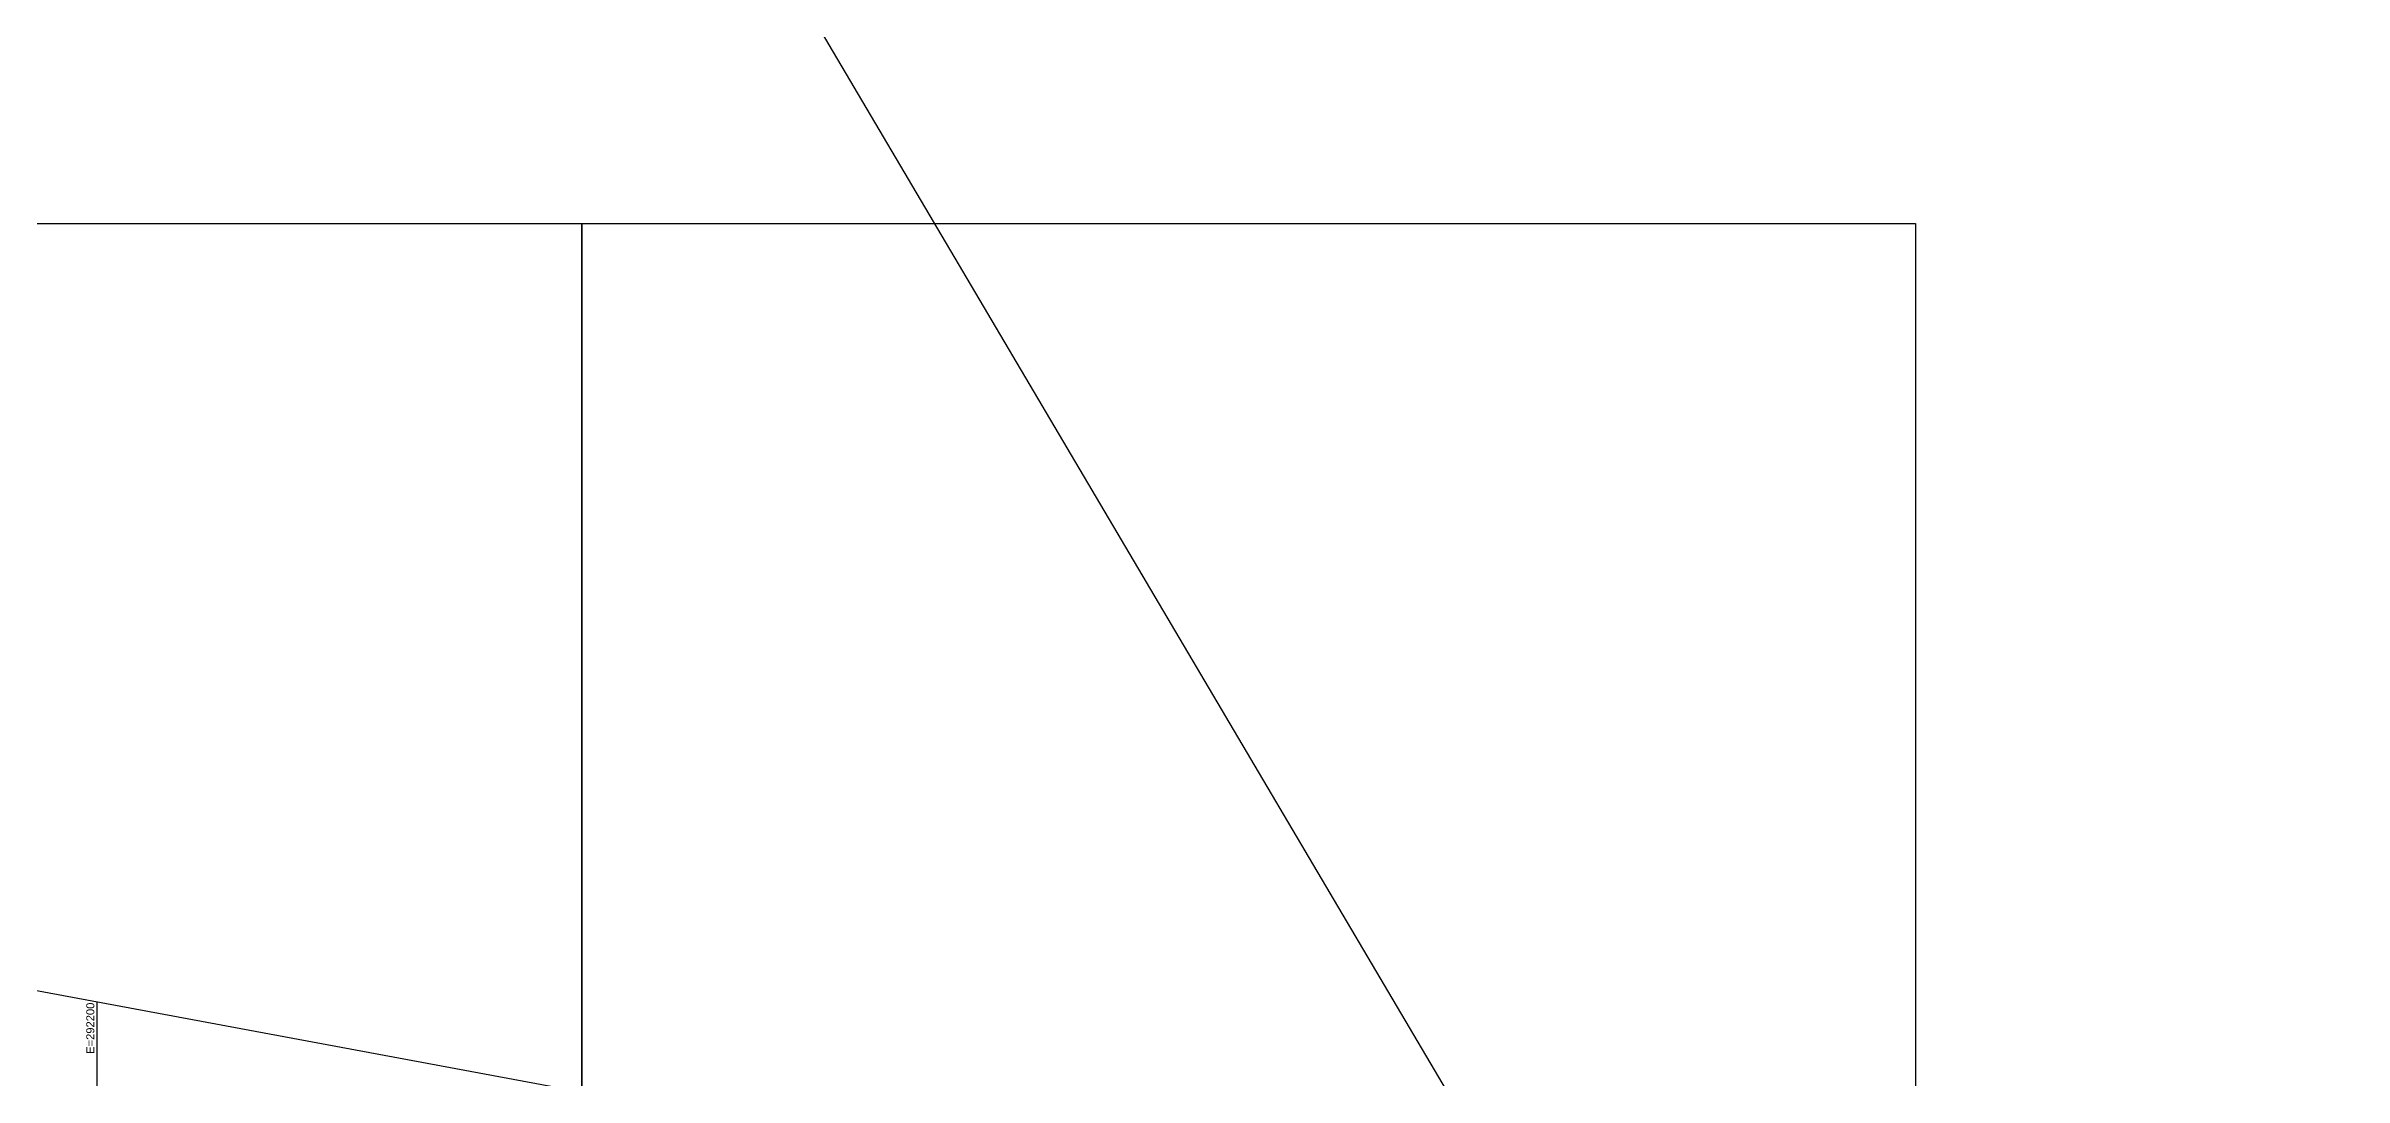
# Model space of a CAD drawing. Header units: metres. Extents: x 286076 to 340267, y 7379330 to 7467005.
# Drawn here: x 292181 to 293043, y 7463133 to 7463519 of the extents above; entities that cross this region are included whole.
import ezdxf
from ezdxf.enums import TextEntityAlignment as Align

# ---------------------------------------------------------------- set-up
doc = ezdxf.new("R2010")
doc.units = ezdxf.units.M
doc.header["$LTSCALE"] = 10
for name, color, linetype in [('A-IMAGENS', 255, 'Continuous'), ('F-MALHA', 8, 'Continuous'), ('f-malha-txt', 8, 'Continuous')]:
    doc.layers.add(name, color=color, linetype=linetype)
doc.layers.add('A-VIEWPORTS', color=2, linetype='Continuous', plot=False)
doc.styles.add('R60', font='arial.ttf', dxfattribs={"height": 1.5})
picture_1 = doc.add_image_def('image21.jpg', size_in_pixel=(5000, 5000))
picture_2 = doc.add_image_def('image26.jpg', size_in_pixel=(5000, 5000))

msp = doc.modelspace()

# ---------------------------------------------------------------- linework, layer by layer
at = {"layer": 'A-VIEWPORTS', "color": 2, "linetype": 'Continuous', "lineweight": -3}
msp.add_lwpolyline([(292937.59, 7462439.94), (291610.86, 7462686.77), (291715.85, 7463251.09), (293042.58, 7463004.26)], close=True, dxfattribs=at)
at = {"layer": 'F-MALHA'}
msp.add_line((292200, 7463161.02), (292200, 7462577.17), dxfattribs=at)
msp.add_lwpolyline([(292900.44, 7462798.86), (291503.91, 7465163.33), (290568.99, 7463525.42)], dxfattribs=at)

# ---------------------------------------------------------------- texts
at = {"layer": 'f-malha-txt', "style": 'R60'}
msp.add_text('E=292200', height=3, rotation=90, dxfattribs=at).set_placement((292200, 7463160.72), align=Align.BOTTOM_RIGHT)

# ---------------------------------------------------------------- pictures from other files: only their frames are drawn
at = {"layer": 'A-IMAGENS', "transparency": 33554687}
image = msp.add_image(picture_1, insert=(291881.9, 7462952.84), size_in_units=(500, 500), dxfattribs=dict(at, brightness=90))
image.dxf.flags = 6
image = msp.add_image(picture_2, insert=(292381.9, 7462952.84), size_in_units=(500, 500), dxfattribs=dict(at, brightness=90))
image.dxf.flags = 6

doc.saveas('drawing.dxf')
